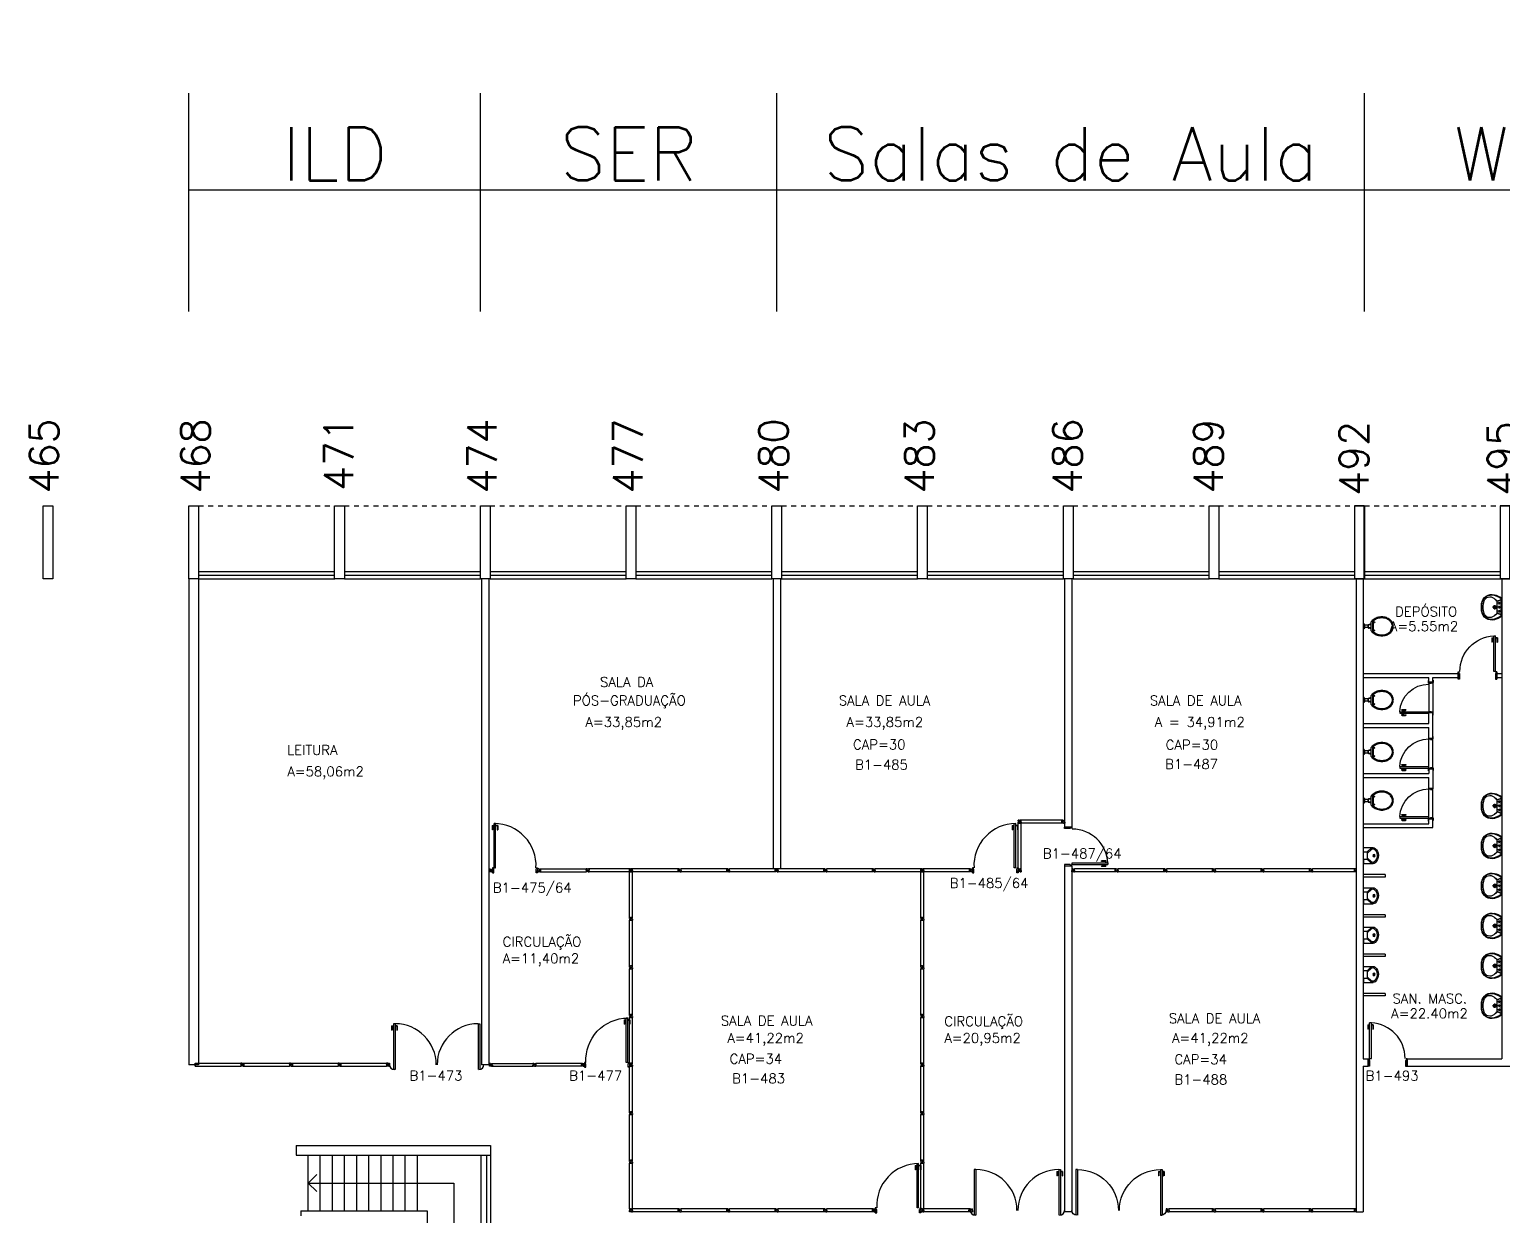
# Model space of a CAD drawing. Extents: x -16 to 243, y 482 to 579.
# Drawn here: x -3.09 to 27.23, y 554.09 to 578.51 of the extents above; entities that cross this region are included whole.
import ezdxf
from ezdxf.enums import TextEntityAlignment as Align

# ---------------------------------------------------------------- set-up
doc = ezdxf.new("R2010")
doc.units = 0
doc.header["$LTSCALE"] = 0.02
doc.header["$MEASUREMENT"] = 0
doc.linetypes.add('HIDDEN2', pattern=[0.1875, 0.125, -0.0625])
doc.layers.get('0').update_dxf_attribs({"linetype": 'CONTINUOUS'})
for name, color, linetype in [('1', 1, 'CONTINUOUS'), ('ALV', 2, 'CONTINUOUS'), ('APSAN', 1, 'CONTINUOUS'), ('AREA', 2, 'CONTINUOUS'), ('DIV', 2, 'CONTINUOUS'), ('ESC', 1, 'CONTINUOUS'), ('ESQ', 1, 'CONTINUOUS'), ('ESTR', 3, 'CONTINUOUS'), ('MACANETA', 2, 'CONTINUOUS'), ('MARCO', 2, 'CONTINUOUS'), ('NOPILAR1', 2, 'CONTINUOUS'), ('PEÇAS', 1, 'CONTINUOUS'), ('PISO', 1, 'CONTINUOUS'), ('PORTA', 2, 'CONTINUOUS'), ('PROJ', 1, 'HIDDEN2'), ('SOLEIRA', 1, 'CONTINUOUS'), ('TEXTO', 2, 'CONTINUOUS'), ('TEXTO-ENDEREÇO', 2, 'CONTINUOUS'), ('USO1', 2, 'CONTINUOUS')]:
    doc.layers.add(name, color=color, linetype=linetype)
doc.styles.add('1', font='romans.shx')
doc.styles.add('NOPILAR', font='simplex.shx', dxfattribs={"height": 0.6})
doc.styles.add('UNB-100', font='simplex.shx', dxfattribs={"height": 0.2})
doc.styles.add('UNB-100-1', font='simplex.shx', dxfattribs={"height": 0.2})
doc.dimstyles.new('1-600', dxfattribs={"dimtxt": 1.1, "dimasz": 2.5, "dimexe": 2, "dimexo": 4, "dimgap": 0.2, "dimtad": 1, "dimdec": 0, "dimzin": 4, "dimdsep": 46, "dimlunit": 6, "dimtxsty": '1', "dimblk1": 'NONE', "dimblk2": 'NONE', "dimsah": 1, "dimcen": 0, "dimclrd": 2, "dimclre": 2, "dimclrt": 2, "dimadec": 0, "dimazin": 0, "dimtfac": 1, "dimtdec": 0, "dimtmove": 2, "dimatfit": 3, "dimldrblk": 'NONE', "dimfxl": 0, "dimtolj": 1, "dimtzin": 0, "dimarcsym": 0})

# ---------------------------------------------------------------- blocks, each defined once
blk = doc.blocks.new('PILAR-SLN')
blk.add_lwpolyline([(0.2, 0), (0.2, -1.5), (0, -1.5), (0, 0)], close=True)
blk = doc.blocks.new('DIVMT-SLN')
for p, q in [((-0.03, 0.03), (-0.03, 0.006)), ((-0.008, 0.03), (-0.03, 0.03)), ((-0.0185, 0.006), (-0.03, 0.006)), ((-0.0185, -0.006), (-0.0185, 0.006)), ((-0.008, 0.03), (-0.008, 0.02)), ((-0.008, 0.02), (0.008, 0.02)), ((-0.0051, 0), (0.0051, 0)), ((0.0051, 0), (-0.0051, 0)), ((-0.0051, 0), (0.0051, 0)), ((0, -0.0051), (0, 0.0051)), ((0, 0.0051), (0, -0.0051)), ((0.008, 0.03), (0.008, 0.02)), ((0.008, 0.03), (0.03, 0.03)), ((0.0205, 0.006), (0.03, 0.006)), ((0.0205, -0.006), (0.0205, 0.006)), ((0.0205, 0.006), (0.0205, -0.006)), ((0.0205, 0.006), (0.03, 0.006)), ((0.97, 0.03), (0.03, 0.03)), ((0.03, 0.006), (0.03, 0.03)), ((0.03, -0.03), (0.03, 0.03)), ((0.03, -0.005), (0.03, 0.005)), ((0.97, -0.03), (0.97, 0.03)), ((0.97, 0.03), (0.97, 0.009)), ((0.97, 0.009), (0.97, 0.027)), ((0.9795, 0.006), (0.97, 0.006)), ((0.97, -0.005), (0.97, 0.005)), ((0.9795, 0.006), (0.9795, -0.006)), ((1.0051, 0), (0.9949, 0)), ((1, 0.0051), (1, -0.0051)), ((-0.0185, -0.006), (-0.03, -0.006)), ((-0.03, -0.03), (-0.03, -0.006)), ((-0.008, -0.03), (-0.03, -0.03)), ((-0.008, -0.03), (-0.008, -0.02)), ((-0.008, -0.02), (0.008, -0.02)), ((0.008, -0.03), (0.008, -0.02)), ((0.008, -0.03), (0.03, -0.03)), ((0.0205, -0.006), (0.03, -0.006)), ((0.0205, -0.006), (0.03, -0.006)), ((0.03, -0.006), (0.03, -0.03)), ((0.97, -0.03), (0.03, -0.03)), ((0.9795, -0.006), (0.97, -0.006)), ((0.97, -0.009), (0.97, -0.027))]:
    blk.add_line(p, q)
blk = doc.blocks.new('PDV2D-SLN')
at = {"layer": 'DIV'}
for p, q in [((0.03, 0.05), (0.06, 0.05)), ((0.03, 0.035), (0.03, 0.05)), ((0.03, -0.035), (0.03, 0.035)), ((0.06, 0.05), (0.06, -0.02)), ((0.941, 0.05), (0.941, -0.02)), ((0.971, 0.05), (0.941, 0.05)), ((0.971, 0.035), (0.971, 0.05)), ((0.971, -0.035), (0.971, 0.035)), ((0.03, -0.05), (0.03, -0.035)), ((0.05, -0.05), (0.03, -0.05)), ((0.05, -0.02), (0.06, -0.02)), ((0.05, -0.02), (0.05, -0.05)), ((0.079, -0.05), (0.109, -0.05)), ((0.079, -0.05), (0.079, -0.965)), ((0.109, -0.05), (0.109, -0.965)), ((0.951, -0.02), (0.941, -0.02)), ((0.951, -0.02), (0.951, -0.05)), ((0.951, -0.05), (0.971, -0.05)), ((0.971, -0.05), (0.971, -0.035)), ((0.109, -0.965), (0.079, -0.965))]:
    blk.add_line(p, q, dxfattribs=at)
at = {"layer": 'DIV', "color": 1}
for p, q in [((0.036, -0.925), (0.036, -0.835)), ((0.046, -0.835), (0.036, -0.835)), ((0.046, -0.915), (0.046, -0.835)), ((0.141, -0.915), (0.141, -0.835)), ((0.141, -0.835), (0.151, -0.835)), ((0.151, -0.925), (0.151, -0.835)), ((0.036, -0.925), (0.076, -0.925)), ((0.046, -0.915), (0.076, -0.915)), ((0.141, -0.915), (0.111, -0.915)), ((0.151, -0.925), (0.111, -0.925))]:
    blk.add_line(p, q, dxfattribs=at)
blk.add_arc((0.076, -0.1), 0.864, 270.1564, 3.345, dxfattribs=at)
blk = doc.blocks.new('PDVDP-SLN')
for p, q in [((0.112, 0.84), (0.112, -0.1)), ((0.147, 0.84), (0.112, 0.84)), ((0.147, 0.84), (0.147, -0.1)), ((1.853, 0.84), (1.888, 0.84)), ((1.853, 0.84), (1.853, -0.1)), ((1.888, 0.84), (1.888, -0.1)), ((0.009, 0), (-0.009, 0)), ((0, -0.012), (0, 0.01)), ((0.147, -0.1), (0.112, -0.1))]:
    blk.add_line(p, q)
for centre, radius, start, end in [((0.148, -0.002), 0.843, 0, 90), ((1.853, -0.002), 0.843, 90, 180), ((0.131, 0), 0.101, 180, 270), ((1.87, 0), 0.101, 270, 0)]:
    blk.add_arc(centre, radius, start, end)
blk = doc.blocks.new('MTT-SLN')
for p, q in [((-0.008, 0.03), (-0.03, 0.03)), ((-0.03, 0.03), (-0.03, 0.006)), ((-0.0185, 0.006), (-0.03, 0.006)), ((-0.0185, -0.006), (-0.0185, 0.006)), ((-0.008, 0.03), (-0.008, 0.02)), ((-0.008, 0.02), (0.008, 0.02)), ((-0.0051, 0), (0.0051, 0)), ((0, -0.0051), (0, 0.0051)), ((0.008, 0.03), (0.03, 0.03)), ((0.008, 0.03), (0.008, 0.02)), ((0.0205, -0.006), (0.0205, 0.006)), ((0.0205, 0.006), (0.03, 0.006)), ((0.03, 0.006), (0.03, 0.03)), ((-0.03, -0.03), (-0.03, -0.006)), ((-0.0185, -0.006), (-0.03, -0.006)), ((-0.008, -0.03), (-0.03, -0.03)), ((-0.008, -0.02), (0.008, -0.02)), ((-0.008, -0.03), (-0.008, -0.02)), ((0.008, -0.03), (0.008, -0.02)), ((0.008, -0.03), (0.03, -0.03)), ((0.0205, -0.006), (0.03, -0.006)), ((0.03, -0.006), (0.03, -0.03))]:
    blk.add_line(p, q)
blk = doc.blocks.new('PDV2E-SLN')
at = {"layer": 'DIV', "color": 1}
for p, q in [((0.023, 0.925), (0.063, 0.925)), ((0.023, 0.925), (0.023, 0.835)), ((0.033, 0.915), (0.063, 0.915)), ((0.033, 0.915), (0.033, 0.835)), ((0.138, 0.925), (0.097, 0.925)), ((0.128, 0.915), (0.097, 0.915)), ((0.128, 0.915), (0.128, 0.835)), ((0.138, 0.925), (0.138, 0.835)), ((0.033, 0.835), (0.023, 0.835)), ((0.128, 0.835), (0.137, 0.835))]:
    blk.add_line(p, q, dxfattribs=at)
at = {"layer": 'DIV'}
for p, q in [((0.065, 0.05), (0.065, 0.965)), ((0.095, 0.965), (0.065, 0.965)), ((0.095, 0.05), (0.095, 0.965)), ((0.049, 0.05), (0.029, 0.05)), ((0.029, 0.05), (0.029, 0.035)), ((0.029, 0.035), (0.029, -0.035)), ((0.049, 0.02), (0.049, 0.05)), ((0.049, 0.02), (0.059, 0.02)), ((0.059, -0.05), (0.059, 0.02)), ((0.065, 0.05), (0.095, 0.05)), ((0.928, -0.05), (0.928, 0.02)), ((0.938, 0.02), (0.928, 0.02)), ((0.938, 0.05), (0.958, 0.05)), ((0.938, 0.02), (0.938, 0.05)), ((0.958, 0.05), (0.958, 0.035)), ((0.958, 0.035), (0.958, -0.035)), ((0.029, -0.035), (0.029, -0.05)), ((0.029, -0.05), (0.059, -0.05)), ((0.958, -0.05), (0.928, -0.05)), ((0.958, -0.035), (0.958, -0.05))]:
    blk.add_line(p, q, dxfattribs=at)
at = {"layer": 'DIV', "color": 1}
blk.add_arc((0.063, 0.1), 0.864, 356.655, 89.8436, dxfattribs=at)
blk = doc.blocks.new('PD80-SLN')
at = {"color": 1}
for p, q in [((-0.777, 0.01), (-0.777, -0.03)), ((-0.777, 0.01), (-0.687, 0.01)), ((-0.687, 0), (-0.687, 0.01)), ((-0.777, -0.105), (-0.777, -0.065)), ((-0.777, -0.105), (-0.687, -0.105)), ((-0.767, 0), (-0.767, -0.03)), ((-0.767, 0), (-0.687, 0)), ((-0.767, -0.095), (-0.767, -0.065)), ((-0.767, -0.095), (-0.687, -0.095)), ((-0.687, -0.095), (-0.687, -0.105))]:
    blk.add_line(p, q, dxfattribs=at)
at = {"color": 2}
for p, q in [((-0.075, 0), (0.075, 0)), ((-0.075, 0), (-0.075, -0.02)), ((0.075, -0.03), (0.075, 0)), ((-0.817, -0.065), (-0.817, -0.03)), ((-0.085, -0.03), (-0.817, -0.03)), ((-0.085, -0.065), (-0.817, -0.065)), ((-0.085, -0.03), (-0.085, -0.065)), ((-0.075, -0.02), (-0.04, -0.02)), ((-0.04, -0.03), (-0.04, -0.02)), ((-0.04, -0.03), (0.075, -0.03)), ((-0.075, -0.781), (-0.04, -0.781)), ((-0.075, -0.801), (-0.075, -0.781)), ((-0.075, -0.801), (0.075, -0.801)), ((-0.075, -0.802), (0.075, -0.802)), ((-0.04, -0.771), (0.075, -0.771)), ((-0.04, -0.771), (-0.04, -0.781)), ((0.075, -0.771), (0.075, -0.801))]:
    blk.add_line(p, q, dxfattribs=at)
at = {"color": 1}
blk.add_arc((-0.085, -0.03), 0.731, 182.6571, 270, dxfattribs=at)
blk = doc.blocks.new('MTINI-SLN')
for p, q in [((-0.03, 0.008), (-0.03, 0.03)), ((0.03, 0.03), (-0.03, 0.03)), ((-0.03, 0.008), (-0.02, 0.008)), ((-0.009, 0.03), (-0.027, 0.03)), ((-0.02, 0.008), (-0.02, 0)), ((-0.001, 0), (-0.02, 0)), ((-0.006, 0.02), (-0.006, 0.03)), ((-0.006, 0.023), (-0.006, 0.027)), ((-0.006, 0.02), (0.006, 0.02)), ((0.005, 0.03), (-0.005, 0.03)), ((0.005, 0), (-0.005, 0)), ((0.004, 0.02), (-0.004, 0.02)), ((0.02, 0), (-0.001, 0)), ((0, -0.005), (0, 0.005)), ((0.006, 0.02), (0.006, 0.03)), ((0.006, 0.023), (0.006, 0.027)), ((0.009, 0.03), (0.027, 0.03)), ((0.03, 0.008), (0.02, 0.008)), ((0.02, 0), (0.02, 0.008)), ((0.03, 0.008), (0.03, 0.03))]:
    blk.add_line(p, q)
blk = doc.blocks.new('PE80-SLN')
at = {"color": 2}
for p, q in [((0.075, 0), (-0.075, 0)), ((-0.075, -0.03), (-0.075, 0)), ((0.075, 0), (0.075, -0.02)), ((0.04, -0.03), (-0.075, -0.03)), ((0.075, -0.02), (0.04, -0.02)), ((0.04, -0.03), (0.04, -0.02)), ((0.085, -0.03), (0.817, -0.03)), ((0.085, -0.03), (0.085, -0.065)), ((0.085, -0.065), (0.817, -0.065)), ((0.817, -0.065), (0.817, -0.03)), ((0.04, -0.771), (-0.075, -0.771)), ((-0.075, -0.771), (-0.075, -0.801)), ((0.075, -0.801), (-0.075, -0.801)), ((0.075, -0.802), (-0.075, -0.802)), ((0.04, -0.771), (0.04, -0.781)), ((0.075, -0.781), (0.04, -0.781)), ((0.075, -0.801), (0.075, -0.781))]:
    blk.add_line(p, q, dxfattribs=at)
at = {"color": 1}
for p, q in [((0.777, 0.01), (0.687, 0.01)), ((0.687, 0), (0.687, 0.01)), ((0.777, 0.01), (0.777, -0.03)), ((0.767, 0), (0.687, 0)), ((0.767, -0.095), (0.687, -0.095)), ((0.687, -0.095), (0.687, -0.105)), ((0.777, -0.105), (0.687, -0.105)), ((0.767, 0), (0.767, -0.03)), ((0.767, -0.095), (0.767, -0.065)), ((0.777, -0.105), (0.777, -0.065))]:
    blk.add_line(p, q, dxfattribs=at)
blk.add_arc((0.085, -0.03), 0.731, 270, 357.3429, dxfattribs=at)
blk = doc.blocks.new('MICTR-P')
for p, q in [((0, 0.08), (0, 0.155)), ((0, 0.08), (0, -0.08)), ((0.081, 0.08), (0, 0.08)), ((0.01, 0.165), (0.205, 0.165)), ((0.168, 0.129), (0.08, 0.046)), ((0.08, -0.076), (0.08, 0.076)), ((0.151, 0.147), (0.083, 0.083)), ((0, -0.08), (0, -0.155)), ((0, -0.08), (0.081, -0.08)), ((0.01, -0.165), (0.205, -0.165)), ((0.168, -0.129), (0.08, -0.046)), ((0.151, -0.147), (0.083, -0.083))]:
    blk.add_line(p, q)
for radius in [0.025, 0.015]:
    blk.add_circle((0.22, 0), radius)
for centre, radius, start, end in [((0.01, 0.155), 0.01, 90, 180), ((0.09, 0.076), 0.01, 133.3634, 180), ((0.197, 0.098), 0.0675, 49.5319, 133.3634), ((0.197, 0.098), 0.0425, 49.5319, 133.3634), ((0.114, 0), 0.171, 357.4005, 49.5319), ((0.114, 0), 0.196, 358.2793, 49.5319), ((0.01, -0.155), 0.01, 180, 270), ((0.09, -0.076), 0.01, 180, 226.6366), ((0.197, -0.098), 0.0675, 226.6366, 310.4681), ((0.197, -0.098), 0.0425, 226.6366, 310.4681), ((0.114, 0), 0.171, 310.4681, 357.3509), ((0.114, 0), 0.196, 310.4681, 357.7012)]:
    blk.add_arc(centre, radius, start, end)
blk = doc.blocks.new('*D39')
at = {"color": 2, "linetype": 'ByBlock'}
for p, q in [((0.187, 572.697), (0.187, 577.197)), ((6.187, 572.697), (6.187, 577.197)), ((6.187, 575.197), (0.187, 575.197))]:
    blk.add_line(p, q, dxfattribs=at)
at = {"color": 2, "linetype": 'ByBlock', "insert": (3.187, 575.947), "char_height": 1.1, "attachment_point": 5, "style": '1'}
blk.add_mtext('\\A1;ILD', dxfattribs=at)
blk = doc.blocks.new('_NONE')
at = {"color": 0, "linetype": 'ByBlock'}
blk.add_circle((0, 0), 0.25, dxfattribs=at)
blk = doc.blocks.new('*D47')
at = {"layer": 'USO1', "color": 2, "lineweight": -2}
for p, q in [((12.287, 572.697), (12.287, 577.197)), ((24.387, 572.697), (24.387, 577.197)), ((24.387, 575.197), (12.287, 575.197))]:
    blk.add_line(p, q, dxfattribs=at)
at = {"layer": 'USO1', "color": 2, "insert": (18.337, 575.947), "char_height": 1.1, "attachment_point": 5, "rotation": 360, "style": '1'}
blk.add_mtext('\\A1;Salas de Aula', dxfattribs=at)
blk = doc.blocks.new('*D49')
at = {"layer": 'USO1', "color": 2, "lineweight": -2}
for p, q in [((24.387, 572.697), (24.387, 577.197)), ((30.181, 572.697), (30.181, 577.197)), ((30.181, 575.197), (24.387, 575.197))]:
    blk.add_line(p, q, dxfattribs=at)
at = {"layer": 'USO1', "color": 2, "insert": (27.284, 575.947), "char_height": 1.1, "attachment_point": 5, "style": '1'}
blk.add_mtext('\\A1;WC', dxfattribs=at)
blk = doc.blocks.new('MACANETA')
at = {"layer": 'MACANETA'}
for p, q in [((-0.077, 0.052), (-0.077, 0.12)), ((-0.059, 0.052), (-0.059, 0.12)), ((-0.059, 0.075), (-0.036, 0.075)), ((-0.059, 0.052), (-0.036, 0.052)), ((-0.036, 0.044), (-0.036, 0.084)), ((-0.036, 0.084), (-0.03, 0.084)), ((-0.036, 0.044), (-0.03, 0.044)), ((0.006, 0.084), (0, 0.084)), ((0.006, 0.044), (0, 0.044)), ((0.006, 0.044), (0.006, 0.084)), ((0.029, 0.075), (0.006, 0.075)), ((0.029, 0.052), (0.006, 0.052)), ((0.029, 0.052), (0.029, 0.12)), ((0.047, 0.052), (0.047, 0.12))]:
    blk.add_line(p, q, dxfattribs=at)
for centre, start, end in [((-0.068, 0.12), 90, 180), ((-0.068, 0.052), 180, 270), ((-0.068, 0.12), 0, 90), ((-0.068, 0.052), 270, 0), ((0.038, 0.12), 90, 180), ((0.038, 0.052), 180, 270), ((0.038, 0.12), 0, 90), ((0.038, 0.052), 270, 0)]:
    blk.add_arc(centre, 0.00874, start, end, dxfattribs=at)
blk = doc.blocks.new('DOOR60-SLN')
at = {"layer": 'PORTA'}
for p, q in [((0.015, -0.6), (0.015, 0)), ((0.015, 0), (0.045, 0)), ((0.045, -0.6), (0.045, 0)), ((0.045, -0.6), (0.015, -0.6))]:
    blk.add_line(p, q, dxfattribs=at)
at = {"layer": 'PORTA', "color": 1}
blk.add_arc((0.015, 0), 0.6, 272.866, 0, dxfattribs=at)
at = {"layer": 'PORTA'}
blk.add_blockref('MACANETA', (0.045, -0.6), dxfattribs=at)
blk = doc.blocks.new('VDC-P')
for p, q in [((-0.127, 0.192), (0.127, 0.192)), ((-0.109, 0.202), (0.109, 0.202)), ((-0.068, 0.152), (0.068, 0.152)), ((-0.05, 0.152), (-0.03, 0.11)), ((-0.05, 0.015), (-0.05, 0)), ((-0.05, 0), (0.05, 0)), ((0.045, 0.02), (-0.045, 0.02)), ((-0.04, 0.025), (-0.04, 0.02)), ((0.035, 0.03), (-0.035, 0.03)), ((-0.03, 0.152), (-0.03, 0.11)), ((0.03, 0.11), (-0.03, 0.11)), ((0.03, 0.1), (-0.03, 0.1)), ((-0.025, 0.1), (-0.025, 0.03)), ((0.025, 0.1), (0.025, 0.03)), ((0.03, 0.152), (0.03, 0.11)), ((0.05, 0.152), (0.03, 0.11)), ((0.04, 0.025), (0.04, 0.02)), ((0.05, 0.015), (0.05, 0))]:
    blk.add_line(p, q)
for points in [[(0.16, 0.244, 0.050424), (0.18, 0.288, 0.082137), (0.195, 0.381, 0.082137), (0.18, 0.474, 0.090148), (0.138, 0.549, 0.104406), (0.073, 0.601, 0.117345), (0, 0.619, 0.117345), (-0.073, 0.601, 0.104406), (-0.138, 0.549, 0.090148), (-0.18, 0.474, 0.082137), (-0.195, 0.381, 0.082137)], [(-0.195, 0.381, 0.082137), (-0.18, 0.288, 0.050424), (-0.16, 0.244, 0.104406)], [(0.142, 0.254, 0.050424), (0.161, 0.295, 0.082137), (0.175, 0.381, 0.082137), (0.161, 0.468, 0.090148), (0.122, 0.536, 0.104406), (0.064, 0.583, 0.117345), (0, 0.599, 0.117345), (-0.064, 0.583, 0.104406), (-0.122, 0.536, 0.090148), (-0.161, 0.468, 0.082137), (-0.175, 0.381, 0.082137)], [(-0.175, 0.381, 0.082137), (-0.161, 0.295, 0.050424), (-0.142, 0.254, 0.050424)]]:
    blk.add_lwpolyline(points, format="xyb")
for centre in [(-0.083, 0.226), (0.083, 0.226)]:
    blk.add_circle(centre, 0.0101)
for centre, radius, start, end in [((0.08, 0.36), 0.266, 205.6863, 226.7558), ((0.08, 0.36), 0.246, 205.6863, 219.7706), ((-0.068, 0.202), 0.05, 226.7558, 270), ((-0.045, 0.015), 0.005, 90, 180), ((-0.035, 0.025), 0.005, 90, 180), ((-0.03, 0.105), 0.005, 90, 270), ((0.03, 0.105), 0.005, 270, 90), ((0.035, 0.025), 0.005, 0, 90), ((0.045, 0.015), 0.005, 360, 90), ((0.068, 0.202), 0.05, 270, 313.2442), ((-0.08, 0.36), 0.266, 313.2442, 334.3137), ((-0.08, 0.36), 0.246, 320.2294, 334.3137)]:
    blk.add_arc(centre, radius, start, end)
blk = doc.blocks.new('A$C70DC1065')
at = {"layer": 'APSAN', "color": 1}
for p, q in [((0.407, 0.413), (0.323, 0.383)), ((0.407, 0.413), (0.328, 0.373)), ((0.328, 0.373), (0.328, 0.141)), ((0.394, 0.341), (0.341, 0.341)), ((0.368, 0.315), (0.368, 0.368)), ((0.407, 0.433), (0.407, 0.102)), ((0.407, 0.257), (0.407, 0.413)), ((0.42, 0.44), (0.42, 0.075)), ((0.319, 0.257), (0.231, 0.257)), ((0.275, 0.301), (0.275, 0.213)), ((0.407, 0.102), (0.323, 0.132)), ((0.407, 0.102), (0.328, 0.141)), ((0.394, 0.257), (0.341, 0.257)), ((0.394, 0.173), (0.341, 0.173)), ((0.368, 0.257), (0.368, 0.284)), ((0.368, 0.257), (0.368, 0.231)), ((0.368, 0.2), (0.368, 0.147)), ((0.407, 0.257), (0.407, 0.082))]:
    blk.add_line(p, q, dxfattribs=at)
for centre, radius in [((0.368, 0.341), 0.0137), ((0.275, 0.257), 0.0315), ((0.275, 0.257), 0.021), ((0.368, 0.257), 0.0137), ((0.368, 0.173), 0.0137)]:
    blk.add_circle(centre, radius, dxfattribs=at)
for centre, radius, start, end in [((0.595, 0.257), 0.595, 171.8746, 180), ((0.214, 0.312), 0.21, 74.8885, 171.8746), ((0.595, 0.257), 0.587, 172.1149, 180), ((0.212, 0.31), 0.2, 75.2817, 172.1149), ((0.462, 0.257), 0.424, 162.413, 180), ((0.175, 0.348), 0.123, 49.4403, 162.413), ((-3.652, -5.024), 6.719, 53.8347, 54.4403), ((-4.114, -4.663), 6.719, 48.6723, 49.4403), ((0.134, 0.015), 0.505, 58.0101, 75.2817), ((0.134, 0.015), 0.518, 57.2141, 74.8885), ((0.305, 0.389), 0.0137, 351.7289, 53.8347), ((0.315, 0.373), 0.0126, 0, 48.6723), ((0.395, 0.433), 0.0126, 0, 58.0101), ((0.407, 0.44), 0.0126, 0, 57.2141), ((0.595, 0.257), 0.595, 180, 188.1254), ((0.214, 0.203), 0.21, 188.1254, 285.1115), ((0.595, 0.257), 0.587, 180, 187.8851), ((0.212, 0.204), 0.2, 187.8851, 284.7183), ((0.462, 0.257), 0.424, 180, 197.587), ((0.175, 0.166), 0.123, 197.587, 310.5597), ((-4.114, 5.177), 6.719, 310.5597, 311.3277), ((-3.652, 5.539), 6.719, 305.5597, 306.1653), ((0.134, 0.5), 0.505, 284.7183, 301.9899), ((0.134, 0.5), 0.518, 285.1115, 302.7859), ((0.305, 0.125), 0.0137, 306.1653, 8.2711), ((0.315, 0.141), 0.0126, 311.3277, 0), ((0.395, 0.082), 0.0126, 301.9899, 0), ((0.407, 0.075), 0.0126, 302.7859, 0)]:
    blk.add_arc(centre, radius, start, end, dxfattribs=at)
blk = doc.blocks.new('A$C57A92420')
at = {"layer": 'PEÇAS', "rotation": 270}
blk.add_blockref('A$C70DC1065', (0, 0.42), dxfattribs=at)
blk = doc.blocks.new('A$C45A07D1F')
at = {"layer": 'PEÇAS', "rotation": 90}
blk.add_blockref('A$C57A92420', (0.42, 0), dxfattribs=at)
blk = doc.blocks.new('A$C58B071E3')
at = {"layer": 'PISO', "xscale": -1}
blk.add_blockref('A$C45A07D1F', (0.42, 0), dxfattribs=at)
blk = doc.blocks.new('*D48')
at = {"layer": 'USO1', "color": 2, "lineweight": -2}
for p, q in [((6.187, 572.697), (6.187, 577.197)), ((12.287, 572.697), (12.287, 577.197)), ((12.287, 575.197), (6.187, 575.197))]:
    blk.add_line(p, q, dxfattribs=at)
at = {"layer": 'USO1', "color": 2, "insert": (9.237, 575.947), "char_height": 1.1, "attachment_point": 5, "rotation": 0, "style": '1'}
blk.add_mtext('\\A1;SER', dxfattribs=at)

msp = doc.modelspace()

# ---------------------------------------------------------------- linework, layer by layer
at = {"layer": 'ALV'}
for p, q in [((0.187, 567.197), (0.187, 557.197)), ((0.387, 567.197), (0.387, 557.197)), ((6.212, 567.197), (6.212, 557.196)), ((6.362, 567.197), (6.362, 557.196)), ((12.212, 567.197), (12.212, 561.234)), ((12.362, 567.197), (12.362, 561.234)), ((18.212, 567.197), (18.212, 562.086)), ((18.362, 567.197), (18.362, 562.086)), ((24.212, 567.197), (24.212, 554.168)), ((24.212, 567.197), (24.212, 554.168)), ((24.212, 567.197), (24.212, 554.168)), ((24.362, 567.197), (24.362, 557.317)), ((24.362, 567.197), (24.362, 557.317)), ((27.212, 567.197), (27.212, 557.317)), ((18.362, 562.086), (18.212, 562.086)), ((18.212, 561.285), (18.212, 554.167)), ((18.362, 561.285), (18.212, 561.285)), ((18.362, 561.285), (18.362, 554.167)), ((12.212, 561.234), (12.362, 561.234)), ((0.387, 557.197), (0.183, 557.197)), ((24.362, 557.317), (24.462, 557.317)), ((24.362, 557.167), (24.362, 554.168)), ((24.362, 557.167), (24.462, 557.167)), ((24.362, 557.167), (24.362, 554.168)), ((24.462, 557.167), (24.462, 557.317)), ((25.263, 557.317), (27.212, 557.317)), ((25.263, 557.167), (25.263, 557.317)), ((25.263, 557.167), (29.31, 557.167)), ((2.393, 555.536), (2.393, 555.336)), ((2.393, 555.536), (6.394, 555.536)), ((6.394, 555.536), (6.394, 552.436)), ((2.393, 555.336), (6.394, 555.336)), ((6.194, 555.336), (6.194, 552.436)), ((6.314, 555.336), (6.314, 552.436)), ((18.362, 554.167), (18.212, 554.167)), ((24.212, 554.168), (24.362, 554.168)), ((24.212, 554.168), (24.362, 554.168)), ((24.212, 554.168), (24.362, 554.168))]:
    msp.add_line(p, q, dxfattribs=at)
at = {"layer": 'DIV'}
for p, q in [((24.362, 565.247), (26.31, 565.247)), ((26.31, 565.247), (26.31, 565.167)), ((27.112, 565.247), (27.212, 565.247)), ((27.112, 565.247), (27.112, 565.167)), ((24.362, 565.167), (25.712, 565.167)), ((25.712, 565.067), (25.712, 565.167)), ((25.792, 565.067), (25.712, 565.067)), ((25.792, 565.167), (26.31, 565.167)), ((25.792, 565.067), (25.792, 565.167)), ((27.112, 565.167), (27.212, 565.167)), ((25.712, 564.217), (25.712, 564.437)), ((25.792, 564.437), (25.712, 564.437)), ((25.792, 563.917), (25.792, 564.437)), ((24.362, 564.217), (25.712, 564.217)), ((24.362, 564.137), (25.712, 564.137)), ((25.712, 563.917), (25.712, 564.137)), ((25.712, 563.917), (25.792, 563.917)), ((24.362, 563.187), (25.712, 563.187)), ((24.362, 563.107), (25.712, 563.107)), ((25.712, 563.287), (25.792, 563.287)), ((25.712, 563.287), (25.712, 563.187)), ((25.712, 562.887), (25.712, 563.107)), ((25.792, 563.287), (25.792, 562.887)), ((25.712, 562.887), (25.792, 562.887)), ((17.279, 562.228), (17.257, 562.228)), ((17.257, 562.228), (17.257, 562.204)), ((17.268, 562.204), (17.257, 562.204)), ((17.268, 562.192), (17.257, 562.192)), ((17.257, 562.168), (17.257, 562.192)), ((17.268, 562.192), (17.268, 562.204)), ((17.279, 562.228), (17.279, 562.218)), ((17.279, 562.218), (17.295, 562.218)), ((17.282, 562.198), (17.292, 562.198)), ((17.292, 562.198), (17.282, 562.198)), ((17.282, 562.198), (17.292, 562.198)), ((17.287, 562.203), (17.287, 562.193)), ((17.287, 562.193), (17.287, 562.203)), ((17.295, 562.228), (17.317, 562.228)), ((17.295, 562.228), (17.295, 562.218)), ((17.307, 562.204), (17.317, 562.204)), ((17.307, 562.204), (17.307, 562.192)), ((17.307, 562.192), (17.307, 562.204)), ((17.307, 562.204), (17.317, 562.204)), ((17.307, 562.192), (17.317, 562.192)), ((17.307, 562.192), (17.317, 562.192)), ((17.317, 562.168), (17.317, 562.228)), ((17.317, 562.204), (17.317, 562.228)), ((18.155, 562.228), (17.317, 562.228)), ((17.317, 562.193), (17.317, 562.203)), ((17.317, 562.192), (17.317, 562.168)), ((18.155, 562.228), (18.155, 562.207)), ((18.155, 562.168), (18.155, 562.228)), ((18.155, 562.207), (18.155, 562.225)), ((18.164, 562.204), (18.155, 562.204)), ((18.155, 562.193), (18.155, 562.203)), ((18.164, 562.192), (18.155, 562.192)), ((18.155, 562.189), (18.155, 562.171)), ((18.164, 562.204), (18.164, 562.192)), ((18.19, 562.198), (18.18, 562.198)), ((18.185, 562.203), (18.185, 562.193)), ((25.712, 562.157), (25.712, 562.257)), ((25.712, 562.257), (25.792, 562.257)), ((17.279, 562.168), (17.257, 562.168)), ((17.279, 562.178), (17.295, 562.178)), ((17.279, 562.168), (17.279, 562.178)), ((17.295, 562.168), (17.295, 562.178)), ((17.295, 562.168), (17.317, 562.168)), ((18.155, 562.168), (17.317, 562.168)), ((24.362, 562.157), (25.712, 562.157)), ((24.362, 562.077), (25.792, 562.077)), ((9.257, 561.228), (8.416, 561.228)), ((9.257, 561.168), (8.416, 561.168)), ((9.257, 561.228), (9.257, 561.207)), ((9.257, 561.168), (9.257, 561.228)), ((9.257, 561.207), (9.257, 561.225)), ((9.266, 561.204), (9.257, 561.204)), ((9.257, 561.193), (9.257, 561.203)), ((9.266, 561.192), (9.257, 561.192)), ((9.257, 561.189), (9.257, 561.171)), ((9.266, 561.204), (9.266, 561.192)), ((9.292, 561.198), (9.282, 561.198)), ((9.287, 561.203), (9.287, 561.193)), ((18.382, 561.228), (18.36, 561.228)), ((18.36, 561.228), (18.36, 561.204)), ((18.372, 561.204), (18.36, 561.204)), ((18.36, 561.168), (18.36, 561.192)), ((18.372, 561.192), (18.36, 561.192)), ((18.382, 561.168), (18.36, 561.168)), ((18.372, 561.192), (18.372, 561.204)), ((18.382, 561.228), (18.382, 561.218)), ((18.382, 561.218), (18.398, 561.218)), ((18.382, 561.178), (18.398, 561.178)), ((18.382, 561.168), (18.382, 561.178)), ((18.385, 561.198), (18.395, 561.198)), ((18.395, 561.198), (18.385, 561.198)), ((18.385, 561.198), (18.395, 561.198)), ((18.39, 561.203), (18.39, 561.193)), ((18.39, 561.193), (18.39, 561.203)), ((18.398, 561.228), (18.42, 561.228)), ((18.398, 561.228), (18.398, 561.218)), ((18.398, 561.168), (18.398, 561.178)), ((18.398, 561.168), (18.42, 561.168)), ((18.411, 561.204), (18.42, 561.204)), ((18.411, 561.204), (18.411, 561.192)), ((18.411, 561.192), (18.411, 561.204)), ((18.411, 561.204), (18.42, 561.204)), ((18.411, 561.192), (18.42, 561.192)), ((18.411, 561.192), (18.42, 561.192)), ((18.42, 561.168), (18.42, 561.228)), ((18.42, 561.204), (18.42, 561.228)), ((19.257, 561.228), (18.42, 561.228)), ((18.42, 561.193), (18.42, 561.203)), ((18.42, 561.192), (18.42, 561.168)), ((19.257, 561.168), (18.42, 561.168)), ((19.257, 561.228), (19.257, 561.207)), ((19.257, 561.168), (19.257, 561.228)), ((19.257, 561.207), (19.257, 561.225)), ((19.266, 561.204), (19.257, 561.204)), ((19.257, 561.193), (19.257, 561.203)), ((19.266, 561.192), (19.257, 561.192)), ((19.257, 561.189), (19.257, 561.171)), ((19.266, 561.204), (19.266, 561.192)), ((19.292, 561.198), (19.282, 561.198)), ((19.287, 561.203), (19.287, 561.193)), ((23.279, 561.228), (23.257, 561.228)), ((23.257, 561.228), (23.257, 561.204)), ((23.268, 561.204), (23.257, 561.204)), ((23.257, 561.168), (23.257, 561.192)), ((23.268, 561.192), (23.257, 561.192)), ((23.279, 561.168), (23.257, 561.168)), ((23.268, 561.192), (23.268, 561.204)), ((23.279, 561.228), (23.279, 561.218)), ((23.279, 561.218), (23.295, 561.218)), ((23.279, 561.178), (23.295, 561.178)), ((23.279, 561.168), (23.279, 561.178)), ((23.282, 561.198), (23.292, 561.198)), ((23.292, 561.198), (23.282, 561.198)), ((23.282, 561.198), (23.292, 561.198)), ((23.287, 561.203), (23.287, 561.193)), ((23.287, 561.193), (23.287, 561.203)), ((23.295, 561.228), (23.317, 561.228)), ((23.295, 561.228), (23.295, 561.218)), ((23.295, 561.168), (23.295, 561.178)), ((23.295, 561.168), (23.317, 561.168)), ((23.307, 561.204), (23.317, 561.204)), ((23.307, 561.204), (23.307, 561.192)), ((23.307, 561.192), (23.307, 561.204)), ((23.307, 561.204), (23.317, 561.204)), ((23.307, 561.192), (23.317, 561.192)), ((23.307, 561.192), (23.317, 561.192)), ((23.317, 561.168), (23.317, 561.228)), ((23.317, 561.204), (23.317, 561.228)), ((24.183, 561.228), (23.317, 561.228)), ((23.317, 561.193), (23.317, 561.203)), ((23.317, 561.192), (23.317, 561.168)), ((24.183, 561.168), (23.317, 561.168)), ((24.183, 561.228), (24.183, 561.207)), ((24.183, 561.168), (24.183, 561.228)), ((24.183, 561.207), (24.183, 561.225)), ((24.192, 561.204), (24.183, 561.204)), ((24.183, 561.193), (24.183, 561.203)), ((24.192, 561.192), (24.183, 561.192)), ((24.183, 561.189), (24.183, 561.171)), ((24.192, 561.204), (24.192, 561.192)), ((24.218, 561.198), (24.207, 561.198)), ((24.213, 561.203), (24.213, 561.193)), ((24.813, 561.108), (24.363, 561.108)), ((24.813, 561.058), (24.363, 561.058)), ((24.813, 561.108), (24.813, 561.058)), ((24.813, 560.283), (24.363, 560.283)), ((24.813, 560.233), (24.363, 560.233)), ((24.813, 560.283), (24.813, 560.233)), ((24.813, 559.472), (24.363, 559.472)), ((24.813, 559.472), (24.813, 559.422)), ((24.813, 559.422), (24.363, 559.422)), ((24.813, 558.663), (24.363, 558.663)), ((24.813, 558.613), (24.363, 558.613)), ((24.813, 558.663), (24.813, 558.613)), ((4.359, 557.999), (4.359, 557.909)), ((4.359, 557.999), (4.399, 557.999)), ((4.369, 557.989), (4.369, 557.909)), ((4.369, 557.989), (4.399, 557.989)), ((4.474, 557.999), (4.434, 557.999)), ((4.464, 557.989), (4.434, 557.989)), ((4.464, 557.989), (4.464, 557.909)), ((4.474, 557.999), (4.474, 557.909)), ((4.369, 557.909), (4.359, 557.909)), ((4.464, 557.909), (4.474, 557.909)), ((6.362, 557.196), (6.212, 557.196)), ((6.435, 557.223), (7.276, 557.223)), ((6.435, 557.163), (7.276, 557.163)), ((18.055, 554.999), (18.055, 554.909)), ((18.055, 554.999), (18.095, 554.999)), ((18.065, 554.909), (18.055, 554.909)), ((18.065, 554.989), (18.065, 554.909)), ((18.065, 554.989), (18.095, 554.989)), ((18.17, 554.999), (18.13, 554.999)), ((18.16, 554.989), (18.13, 554.989)), ((18.16, 554.989), (18.16, 554.909)), ((18.16, 554.909), (18.17, 554.909)), ((18.17, 554.999), (18.17, 554.909)), ((20.145, 554.999), (20.185, 554.999)), ((20.145, 554.999), (20.145, 554.909)), ((20.155, 554.909), (20.145, 554.909)), ((20.155, 554.989), (20.185, 554.989)), ((20.155, 554.989), (20.155, 554.909)), ((20.26, 554.999), (20.22, 554.999)), ((20.25, 554.989), (20.22, 554.989)), ((20.25, 554.989), (20.25, 554.909)), ((20.25, 554.909), (20.259, 554.909)), ((20.26, 554.999), (20.26, 554.909)), ((14.279, 554.228), (14.257, 554.228)), ((14.257, 554.228), (14.257, 554.204)), ((14.268, 554.204), (14.257, 554.204)), ((14.257, 554.168), (14.257, 554.192)), ((14.268, 554.192), (14.257, 554.192)), ((14.279, 554.168), (14.257, 554.168)), ((14.268, 554.192), (14.268, 554.204)), ((14.279, 554.228), (14.279, 554.218)), ((14.279, 554.218), (14.295, 554.218)), ((14.279, 554.178), (14.295, 554.178)), ((14.279, 554.168), (14.279, 554.178)), ((14.282, 554.198), (14.292, 554.198)), ((14.292, 554.198), (14.282, 554.198)), ((14.282, 554.198), (14.292, 554.198)), ((14.287, 554.203), (14.287, 554.193)), ((14.287, 554.193), (14.287, 554.203)), ((14.295, 554.228), (14.317, 554.228)), ((14.295, 554.228), (14.295, 554.218)), ((14.295, 554.168), (14.295, 554.178)), ((14.295, 554.168), (14.317, 554.168)), ((14.307, 554.204), (14.317, 554.204)), ((14.307, 554.204), (14.307, 554.192)), ((14.307, 554.192), (14.307, 554.204)), ((14.307, 554.204), (14.317, 554.204)), ((14.307, 554.192), (14.317, 554.192)), ((14.307, 554.192), (14.317, 554.192)), ((14.317, 554.168), (14.317, 554.228)), ((14.317, 554.204), (14.317, 554.228)), ((14.317, 554.193), (14.317, 554.203)), ((14.317, 554.192), (14.317, 554.168)), ((20.324, 554.228), (20.302, 554.228)), ((20.302, 554.228), (20.302, 554.204)), ((20.314, 554.204), (20.302, 554.204)), ((20.302, 554.168), (20.302, 554.192)), ((20.314, 554.192), (20.302, 554.192)), ((20.324, 554.168), (20.302, 554.168)), ((20.314, 554.192), (20.314, 554.204)), ((20.324, 554.228), (20.324, 554.218)), ((20.324, 554.218), (20.34, 554.218)), ((20.324, 554.178), (20.34, 554.178)), ((20.324, 554.168), (20.324, 554.178)), ((20.327, 554.198), (20.337, 554.198)), ((20.337, 554.198), (20.327, 554.198)), ((20.327, 554.198), (20.337, 554.198)), ((20.332, 554.203), (20.332, 554.193)), ((20.332, 554.193), (20.332, 554.203)), ((20.34, 554.228), (20.362, 554.228)), ((20.34, 554.228), (20.34, 554.218)), ((20.34, 554.168), (20.34, 554.178)), ((20.34, 554.168), (20.362, 554.168)), ((20.353, 554.204), (20.362, 554.204)), ((20.353, 554.204), (20.353, 554.192)), ((20.353, 554.192), (20.353, 554.204)), ((20.353, 554.204), (20.362, 554.204)), ((20.353, 554.192), (20.362, 554.192)), ((20.353, 554.192), (20.362, 554.192)), ((20.362, 554.168), (20.362, 554.228)), ((20.362, 554.204), (20.362, 554.228)), ((21.257, 554.228), (20.362, 554.228)), ((20.362, 554.193), (20.362, 554.203)), ((20.362, 554.192), (20.362, 554.168)), ((21.257, 554.168), (20.362, 554.168)), ((21.257, 554.228), (21.257, 554.207)), ((21.257, 554.168), (21.257, 554.228)), ((21.257, 554.207), (21.257, 554.225)), ((21.266, 554.204), (21.257, 554.204)), ((21.257, 554.193), (21.257, 554.203)), ((21.266, 554.192), (21.257, 554.192)), ((21.257, 554.189), (21.257, 554.171)), ((21.266, 554.204), (21.266, 554.192)), ((21.292, 554.198), (21.282, 554.198)), ((21.287, 554.203), (21.287, 554.193)), ((23.279, 554.228), (23.257, 554.228)), ((23.257, 554.228), (23.257, 554.204)), ((23.268, 554.204), (23.257, 554.204)), ((23.257, 554.168), (23.257, 554.192)), ((23.268, 554.192), (23.257, 554.192)), ((23.279, 554.168), (23.257, 554.168)), ((23.268, 554.192), (23.268, 554.204)), ((23.279, 554.228), (23.279, 554.218)), ((23.279, 554.218), (23.295, 554.218)), ((23.279, 554.178), (23.295, 554.178)), ((23.279, 554.168), (23.279, 554.178)), ((23.282, 554.198), (23.292, 554.198)), ((23.292, 554.198), (23.282, 554.198)), ((23.282, 554.198), (23.292, 554.198)), ((23.287, 554.203), (23.287, 554.193)), ((23.287, 554.193), (23.287, 554.203)), ((23.295, 554.228), (23.317, 554.228)), ((23.295, 554.228), (23.295, 554.218)), ((23.295, 554.168), (23.295, 554.178)), ((23.295, 554.168), (23.317, 554.168)), ((23.307, 554.204), (23.317, 554.204)), ((23.307, 554.204), (23.307, 554.192)), ((23.307, 554.192), (23.307, 554.204)), ((23.307, 554.204), (23.317, 554.204)), ((23.307, 554.192), (23.317, 554.192)), ((23.307, 554.192), (23.317, 554.192)), ((23.317, 554.168), (23.317, 554.228)), ((23.317, 554.204), (23.317, 554.228)), ((24.181, 554.228), (23.317, 554.228)), ((23.317, 554.193), (23.317, 554.203)), ((23.317, 554.192), (23.317, 554.168)), ((24.181, 554.168), (23.317, 554.168)), ((24.181, 554.228), (24.181, 554.207)), ((24.181, 554.168), (24.181, 554.228)), ((24.181, 554.207), (24.181, 554.225)), ((24.19, 554.204), (24.181, 554.204)), ((24.181, 554.193), (24.181, 554.203)), ((24.19, 554.192), (24.181, 554.192)), ((24.181, 554.189), (24.181, 554.171)), ((24.19, 554.204), (24.19, 554.192)), ((24.216, 554.198), (24.206, 554.198)), ((24.211, 554.203), (24.211, 554.193))]:
    msp.add_line(p, q, dxfattribs=at)
at = {"layer": 'ESC'}
for p, q in [((2.642, 554.186), (2.642, 555.336)), ((2.892, 554.186), (2.892, 555.336)), ((3.142, 554.186), (3.142, 555.336)), ((3.392, 554.186), (3.392, 555.336)), ((3.642, 554.186), (3.642, 555.336)), ((3.892, 554.186), (3.892, 555.336)), ((4.142, 554.186), (4.142, 555.336)), ((4.392, 554.186), (4.392, 555.336)), ((4.642, 554.186), (4.642, 555.336)), ((4.892, 554.186), (4.892, 555.336)), ((2.642, 554.761), (2.819, 554.937)), ((2.642, 554.761), (5.642, 554.761)), ((2.642, 554.761), (2.819, 554.584)), ((5.642, 554.761), (5.642, 553.009)), ((2.489, 554.186), (2.489, 554.086)), ((2.489, 554.186), (5.089, 554.186)), ((5.089, 554.186), (5.089, 553.583))]:
    msp.add_line(p, q, dxfattribs=at)
at = {"layer": 'ESQ'}
for p, q in [((0.387, 567.347), (3.188, 567.347)), ((3.387, 567.347), (6.188, 567.347)), ((6.387, 567.347), (9.188, 567.347)), ((9.387, 567.347), (12.188, 567.347)), ((12.387, 567.347), (15.188, 567.347)), ((15.387, 567.347), (18.188, 567.347)), ((18.387, 567.347), (21.188, 567.347)), ((21.387, 567.347), (24.188, 567.347)), ((24.387, 567.347), (27.188, 567.347)), ((0.387, 567.272), (3.188, 567.272)), ((0.387, 567.197), (3.188, 567.197)), ((3.387, 567.272), (6.188, 567.272)), ((3.387, 567.197), (6.188, 567.197)), ((6.387, 567.272), (9.188, 567.272)), ((6.387, 567.197), (9.188, 567.197)), ((9.387, 567.272), (12.188, 567.272)), ((9.387, 567.197), (12.188, 567.197)), ((12.387, 567.272), (15.188, 567.272)), ((12.387, 567.197), (15.188, 567.197)), ((15.387, 567.272), (18.188, 567.272)), ((15.387, 567.197), (18.188, 567.197)), ((18.387, 567.272), (21.188, 567.272)), ((18.387, 567.197), (21.188, 567.197)), ((21.387, 567.272), (24.188, 567.272)), ((21.387, 567.197), (24.188, 567.197)), ((24.387, 567.272), (27.188, 567.272)), ((24.387, 567.197), (27.188, 567.197))]:
    msp.add_line(p, q, dxfattribs=at)
at = {"layer": 'ESTR'}
for points in [[(24.387, 568.697), (24.387, 567.197), (24.187, 567.197), (24.187, 568.697)], [(27.387, 568.697), (27.387, 567.197), (27.187, 567.197), (27.187, 568.697)]]:
    msp.add_lwpolyline(points, close=True, dxfattribs=at)
at = {"layer": 'MARCO'}
for p, q in [((25.702, 565.102), (25.712, 565.102)), ((25.702, 565.052), (25.702, 565.102)), ((25.712, 565.052), (25.702, 565.052)), ((25.712, 565.067), (25.712, 565.052)), ((25.712, 565.042), (25.712, 565.052)), ((25.757, 565.042), (25.712, 565.042)), ((25.792, 565.052), (25.757, 565.052)), ((25.757, 565.052), (25.757, 565.042)), ((25.792, 565.112), (25.802, 565.112)), ((25.792, 565.067), (25.792, 565.062)), ((25.802, 565.062), (25.792, 565.062)), ((25.792, 565.062), (25.792, 565.052)), ((25.802, 565.112), (25.802, 565.062)), ((25.702, 564.452), (25.702, 564.402)), ((25.712, 564.452), (25.702, 564.452)), ((25.702, 564.402), (25.712, 564.402)), ((25.712, 564.462), (25.712, 564.452)), ((25.757, 564.462), (25.712, 564.462)), ((25.712, 564.437), (25.712, 564.452)), ((25.757, 564.452), (25.757, 564.462)), ((25.792, 564.452), (25.757, 564.452)), ((25.792, 564.442), (25.792, 564.452)), ((25.802, 564.442), (25.792, 564.442)), ((25.792, 564.437), (25.792, 564.442)), ((25.792, 564.392), (25.802, 564.392)), ((25.802, 564.392), (25.802, 564.442)), ((25.702, 563.962), (25.702, 563.912)), ((25.712, 563.962), (25.702, 563.962)), ((25.702, 563.912), (25.712, 563.912)), ((25.712, 563.917), (25.712, 563.912)), ((25.712, 563.912), (25.712, 563.902)), ((25.712, 563.902), (25.747, 563.902)), ((25.747, 563.902), (25.747, 563.892)), ((25.747, 563.892), (25.792, 563.892)), ((25.802, 563.952), (25.792, 563.952)), ((25.792, 563.917), (25.792, 563.902)), ((25.792, 563.902), (25.802, 563.902)), ((25.792, 563.892), (25.792, 563.902)), ((25.802, 563.902), (25.802, 563.952)), ((25.702, 563.292), (25.712, 563.292)), ((25.702, 563.242), (25.702, 563.292)), ((25.712, 563.242), (25.702, 563.242)), ((25.712, 563.302), (25.747, 563.302)), ((25.712, 563.292), (25.712, 563.302)), ((25.712, 563.287), (25.712, 563.292)), ((25.747, 563.312), (25.792, 563.312)), ((25.747, 563.302), (25.747, 563.312)), ((25.792, 563.312), (25.792, 563.302)), ((25.792, 563.287), (25.792, 563.302)), ((25.792, 563.302), (25.802, 563.302)), ((25.802, 563.252), (25.792, 563.252)), ((25.802, 563.302), (25.802, 563.252)), ((25.712, 562.932), (25.702, 562.932)), ((25.702, 562.932), (25.702, 562.882)), ((25.702, 562.882), (25.712, 562.882)), ((25.712, 562.887), (25.712, 562.882)), ((25.712, 562.882), (25.712, 562.872)), ((25.712, 562.872), (25.747, 562.872)), ((25.747, 562.872), (25.747, 562.862)), ((25.747, 562.862), (25.792, 562.862)), ((25.802, 562.922), (25.792, 562.922)), ((25.792, 562.887), (25.792, 562.872)), ((25.792, 562.862), (25.792, 562.872)), ((25.792, 562.872), (25.802, 562.872)), ((25.802, 562.872), (25.802, 562.922)), ((25.702, 562.212), (25.702, 562.262)), ((25.702, 562.262), (25.712, 562.262)), ((25.712, 562.212), (25.702, 562.212)), ((25.712, 562.262), (25.712, 562.272)), ((25.712, 562.272), (25.747, 562.272)), ((25.712, 562.257), (25.712, 562.262)), ((25.747, 562.272), (25.747, 562.282)), ((25.747, 562.282), (25.792, 562.282)), ((25.792, 562.282), (25.792, 562.272)), ((25.792, 562.272), (25.802, 562.272)), ((25.792, 562.077), (25.792, 562.272)), ((25.802, 562.222), (25.792, 562.222)), ((25.802, 562.272), (25.802, 562.222))]:
    msp.add_line(p, q, dxfattribs=at)
at = {"layer": 'PORTA'}
msp.add_line((25.792, 565.052), (25.792, 565.022), dxfattribs=at)
at = {"layer": 'PROJ'}
for p, q in [((0.387, 568.697), (3.187, 568.697)), ((3.387, 568.697), (6.187, 568.697)), ((6.387, 568.697), (9.187, 568.697)), ((9.387, 568.697), (12.187, 568.697)), ((12.387, 568.697), (15.187, 568.697)), ((15.387, 568.697), (18.187, 568.697)), ((18.387, 568.697), (21.187, 568.697)), ((21.387, 568.697), (24.187, 568.697)), ((24.387, 568.697), (27.187, 568.697))]:
    msp.add_line(p, q, dxfattribs=at)
at = {"layer": 'SOLEIRA'}
for p, q in [((25.712, 565.042), (25.712, 564.462)), ((25.792, 565.017), (25.792, 564.442)), ((25.712, 563.337), (25.712, 563.912)), ((25.792, 563.312), (25.792, 563.892)), ((25.712, 562.307), (25.712, 562.882)), ((25.792, 562.282), (25.792, 562.862))]:
    msp.add_line(p, q, dxfattribs=at)

# ---------------------------------------------------------------- block references
at = {"layer": '1'}
msp.add_blockref('PDV2E-SLN', (6.406, 561.198), dxfattribs=at)
at = {"layer": '1', "xscale": -1}
msp.add_blockref('PDV2E-SLN', (9.286, 557.193), dxfattribs=at)
at = {"layer": 'DIV'}
for name, p, rotation in [('A$C58B071E3', (27.212, 566.87), 180), ('A$C58B071E3', (27.212, 562.781), 180), ('DIVMT-SLN', (17.287, 562.198), 270), ('PDV2D-SLN', (17.287, 561.198), 180), ('PD80-SLN', (18.287, 561.285), 180), ('A$C58B071E3', (27.212, 561.958), 180), ('DIVMT-SLN', (8.396, 561.198), 180), ('DIVMT-SLN', (9.287, 561.198), 270), ('DIVMT-SLN', (15.287, 561.198), 270), ('MTINI-SLN', (24.212, 561.198), 90), ('A$C58B071E3', (27.212, 561.135), 180), ('DIVMT-SLN', (9.287, 560.198), 270), ('DIVMT-SLN', (15.287, 560.198), 270), ('A$C58B071E3', (27.212, 560.312), 180), ('A$C58B071E3', (27.212, 559.489), 180), ('DIVMT-SLN', (9.287, 559.198), 270), ('DIVMT-SLN', (15.287, 559.198), 270), ('A$C58B071E3', (27.212, 558.666), 180), ('DIVMT-SLN', (9.287, 558.198), 270), ('DIVMT-SLN', (15.287, 558.198), 270), ('DIVMT-SLN', (1.287, 557.198), 180), ('DIVMT-SLN', (2.287, 557.198), 180), ('DIVMT-SLN', (3.287, 557.198), 180), ('DIVMT-SLN', (4.287, 557.198), 180), ('DIVMT-SLN', (9.287, 557.198), 270), ('DIVMT-SLN', (15.287, 557.198), 270), ('DIVMT-SLN', (9.287, 556.198), 270), ('DIVMT-SLN', (15.287, 556.198), 270), ('DIVMT-SLN', (9.287, 555.198), 270), ('DIVMT-SLN', (15.287, 555.198), 270), ('PDV2D-SLN', (15.287, 554.198), 180), ('MTINI-SLN', (24.212, 554.198), 90)]:
    msp.add_blockref(name, p, dxfattribs=dict(at, rotation=rotation))
for name, p in [('MTT-SLN', (17.287, 562.198)), ('MTT-SLN', (18.185, 562.198)), ('MTT-SLN', (6.405, 561.193)), ('MTT-SLN', (7.396, 561.198)), ('DIVMT-SLN', (9.287, 561.198)), ('DIVMT-SLN', (10.287, 561.198)), ('DIVMT-SLN', (11.287, 561.198)), ('DIVMT-SLN', (12.287, 561.198)), ('DIVMT-SLN', (13.287, 561.198)), ('DIVMT-SLN', (14.287, 561.198)), ('DIVMT-SLN', (15.287, 561.198)), ('MTT-SLN', (16.287, 561.198)), ('MTT-SLN', (17.287, 561.198)), ('DIVMT-SLN', (19.287, 561.198)), ('DIVMT-SLN', (20.287, 561.198)), ('DIVMT-SLN', (21.287, 561.198)), ('DIVMT-SLN', (22.287, 561.198)), ('PDVDP-SLN', (4.287, 557.198)), ('MTT-SLN', (6.405, 557.193)), ('PDVDP-SLN', (16.241, 554.198)), ('DIVMT-SLN', (9.287, 554.198)), ('DIVMT-SLN', (10.287, 554.198)), ('DIVMT-SLN', (11.287, 554.198)), ('DIVMT-SLN', (12.287, 554.198)), ('DIVMT-SLN', (13.287, 554.198)), ('DIVMT-SLN', (15.287, 554.198)), ('MTT-SLN', (16.287, 554.198)), ('DIVMT-SLN', (21.287, 554.198)), ('DIVMT-SLN', (22.287, 554.198))]:
    msp.add_blockref(name, p, dxfattribs=at)
at = {"layer": 'DIV', "xscale": -1, "rotation": 180}
msp.add_blockref('DIVMT-SLN', (7.296, 557.193), dxfattribs=at)
at = {"layer": 'DIV', "xscale": -1}
for name, p in [('MTT-SLN', (8.296, 557.193)), ('PDVDP-SLN', (20.332, 554.198))]:
    msp.add_blockref(name, p, dxfattribs=at)
at = {"layer": 'ESQ', "xscale": -1, "rotation": 270}
msp.add_blockref('PE80-SLN', (27.112, 565.207), dxfattribs=at)
at = {"layer": 'ESTR'}
for p in [(-2.813, 568.697), (-2.813, 568.697), (0.187, 568.697), (3.187, 568.697), (6.187, 568.697), (9.187, 568.697), (12.187, 568.697), (15.187, 568.697), (18.187, 568.697), (21.187, 568.697)]:
    msp.add_blockref('PILAR-SLN', p, dxfattribs=at)
at = {"layer": 'ESTR', "xscale": -1}
for p in [(24.381, 568.697), (27.381, 568.697)]:
    msp.add_blockref('PILAR-SLN', p, dxfattribs=at)
at = {"layer": 'PEÇAS', "rotation": 270}
for p in [(24.362, 566.219), (24.362, 564.703), (24.362, 563.633), (24.362, 562.633)]:
    msp.add_blockref('VDC-P', p, dxfattribs=at)
at = {"layer": 'PEÇAS', "xscale": -1, "rotation": 180}
for p in [(24.363, 561.5), (24.363, 560.673), (24.363, 559.863), (24.363, 559.054)]:
    msp.add_blockref('MICTR-P', p, dxfattribs=at)
at = {"layer": 'PORTA', "xscale": -1, "rotation": 269.9999999922829}
for p in [(25.712, 564.414), (25.712, 563.287), (25.712, 562.257)]:
    msp.add_blockref('DOOR60-SLN', p, dxfattribs=at)
at = {"layer": 'PORTA', "rotation": 90}
msp.add_blockref('PE80-SLN', (24.462, 557.242), dxfattribs=at)

# ---------------------------------------------------------------- texts
at = {"layer": 'AREA', "style": 'UNB-100'}
msp.add_text('A=5.55m2', height=0.2, dxfattribs=at).set_placement((25.612, 566.122), align=Align.CENTER)
for s, p in [('A=33,85m2', (8.349, 564.15)), ('A=33,85m2', (13.725, 564.15)), ('A = 34,91m2', (20.07, 564.15)), ('A=58,06m2', (2.212, 563.133)), ('A=11,40m2', (6.645, 559.283)), ('A=22.40m2', (24.936, 558.151)), ('A=41,22m2', (11.269, 557.647)), ('A=20,95m2', (15.736, 557.647)), ('A=41,22m2', (20.423, 557.647))]:
    msp.add_text(s, height=0.2, dxfattribs=at).set_placement(p)
at = {"layer": 'NOPILAR1', "style": 'NOPILAR'}
for s, p in [('465', (-2.495, 568.954)), ('465', (-2.495, 568.954)), ('468', (0.621, 568.954)), ('468', (0.621, 568.954)), ('474', (6.521, 568.954)), ('474', (6.521, 568.954)), ('477', (9.521, 568.954)), ('477', (9.521, 568.954)), ('480', (12.521, 568.954)), ('480', (12.521, 568.954)), ('483', (15.521, 568.954)), ('483', (15.521, 568.954)), ('486', (18.571, 568.954)), ('486', (18.571, 568.954)), ('489', (21.471, 568.954)), ('489', (21.471, 568.954)), ('492', (24.471, 568.904)), ('492', (24.471, 568.904)), ('495', (27.521, 568.904)), ('495', (27.521, 568.904)), ('471', (3.571, 569.004)), ('471', (3.571, 569.004))]:
    msp.add_text(s, height=0.6, rotation=90, dxfattribs=at).set_placement(p)
at = {"layer": 'TEXTO', "linetype": 'Continuous', "style": 'UNB-100'}
for s, p in [('DEPÓSITO', (25.016, 566.423)), ('SALA DA', (8.651, 564.973)), ('PÓS-GRADUAÇÃO', (8.093, 564.593)), ('SALA DE AULA', (13.564, 564.593)), ('SALA DE AULA', (19.969, 564.593)), ('LEITURA', (2.209, 563.575)), ('CAP=30', (13.858, 563.687)), ('CAP=30', (20.295, 563.681)), ('B1-485', (13.899, 563.272)), ('B1-487', (20.283, 563.283)), ('SAN. MASC.', (24.963, 558.457)), ('SALA DE AULA', (20.357, 558.05)), ('SALA DE AULA', (11.137, 558.002)), ('CAP=34', (11.318, 557.217)), ('CAP=34', (20.475, 557.208)), ('B1-483', (11.369, 556.814)), ('B1-488', (20.473, 556.792))]:
    msp.add_text(s, height=0.2, dxfattribs=at).set_placement(p)
at = {"layer": 'TEXTO', "style": 'UNB-100'}
for p in [(6.645, 559.627), (15.736, 557.991)]:
    msp.add_text('CIRCULAÇÃO', height=0.2, dxfattribs=at).set_placement(p)
at = {"layer": 'TEXTO-ENDEREÇO', "style": 'UNB-100-1'}
for s, p in [('B1-487/64', (17.766, 561.444)), ('B1-475/64', (6.445, 560.74)), ('B1-485/64', (15.849, 560.834)), ('B1-473', (4.729, 556.872)), ('B1-477', (8.016, 556.872)), ('B1-493', (24.41, 556.87))]:
    msp.add_text(s, height=0.2, dxfattribs=at).set_placement(p)

# ---------------------------------------------------------------- dimensions: what is measured, and where the dimension line sits
at = {"layer": 'USO1'}
for p1, p2, text, picture, middle in [((24.387, 568.697), (12.287, 568.697), 'Salas de Aula', '*D47', (18.337, 575.947)), ((6.187, 568.697), (0.187, 568.697), 'ILD', '*D39', (3.187, 575.947)), ((12.287, 568.697), (6.187, 568.697), 'SER', '*D48', (9.237, 575.947)), ((30.181, 568.697), (24.387, 568.697), 'WC', '*D49', (27.284, 575.947))]:
    dim = msp.add_aligned_dim(p1=p1, p2=p2, distance=-6.5, text=text, dimstyle='1-600', dxfattribs=at)
    dim.commit()
    dim.dimension.update_dxf_attribs({"geometry": picture, "text_midpoint": middle})

doc.saveas('drawing.dxf')
